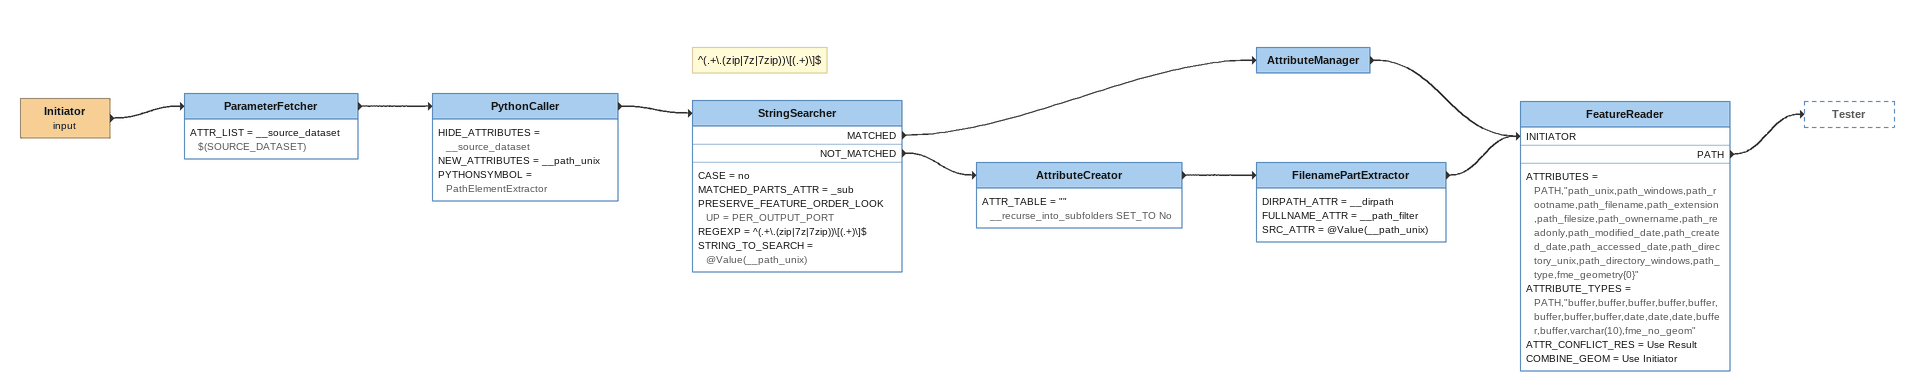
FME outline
Initiator (input)
    -> ParameterFetcher
ParameterFetcher
    ATTR_LIST = __source_dataset $(SOURCE_DATASET)
    -> PythonCaller
PythonCaller
    HIDE_ATTRIBUTES = __source_dataset
    NEW_ATTRIBUTES = __path_unix
    PYTHONSYMBOL = PathElementExtractor
    -> StringSearcher
Note: ^(.+\.(zip|7z|7zip))\[(.+)\]$
StringSearcher
    CASE = no
    MATCHED_PARTS_ATTR = _sub
    PRESERVE_FEATURE_ORDER_LOOKUP = PER_OUTPUT_PORT
    REGEXP = ^(.+\.(zip|7z|7zip))\[(.+)\]$
    STRING_TO_SEARCH = @Value(__path_unix)
    MATCHED -> AttributeManager
    NOT_MATCHED -> AttributeCreator
AttributeManager
    -> FeatureReader [INITIATOR]
AttributeCreator
    ATTR_TABLE = "" __recurse_into_subfolders SET_TO No
    -> FilenamePartExtractor
FilenamePartExtractor
    DIRPATH_ATTR = __dirpath
    FULLNAME_ATTR = __path_filter
    SRC_ATTR = @Value(__path_unix)
    -> FeatureReader [INITIATOR]
FeatureReader
    ATTRIBUTES = PATH,"path_unix,path_windows,path_rootname,path_filename,path_extension,path_filesize,path_ownername,path_readonly,path_modified_date,path_created_date,path_accessed_date,path_directory_unix,path_directory_windows,path_type,fme_geometry{0}"
    ATTRIBUTE_TYPES = PATH,"buffer,buffer,buffer,buffer,buffer,buffer,buffer,buffer,date,date,date,buffer,buffer,varchar(10),fme_no_geom"
    ATTR_CONFLICT_RES = Use Result
    COMBINE_GEOM = Use Initiator
    PATH -> Tester
